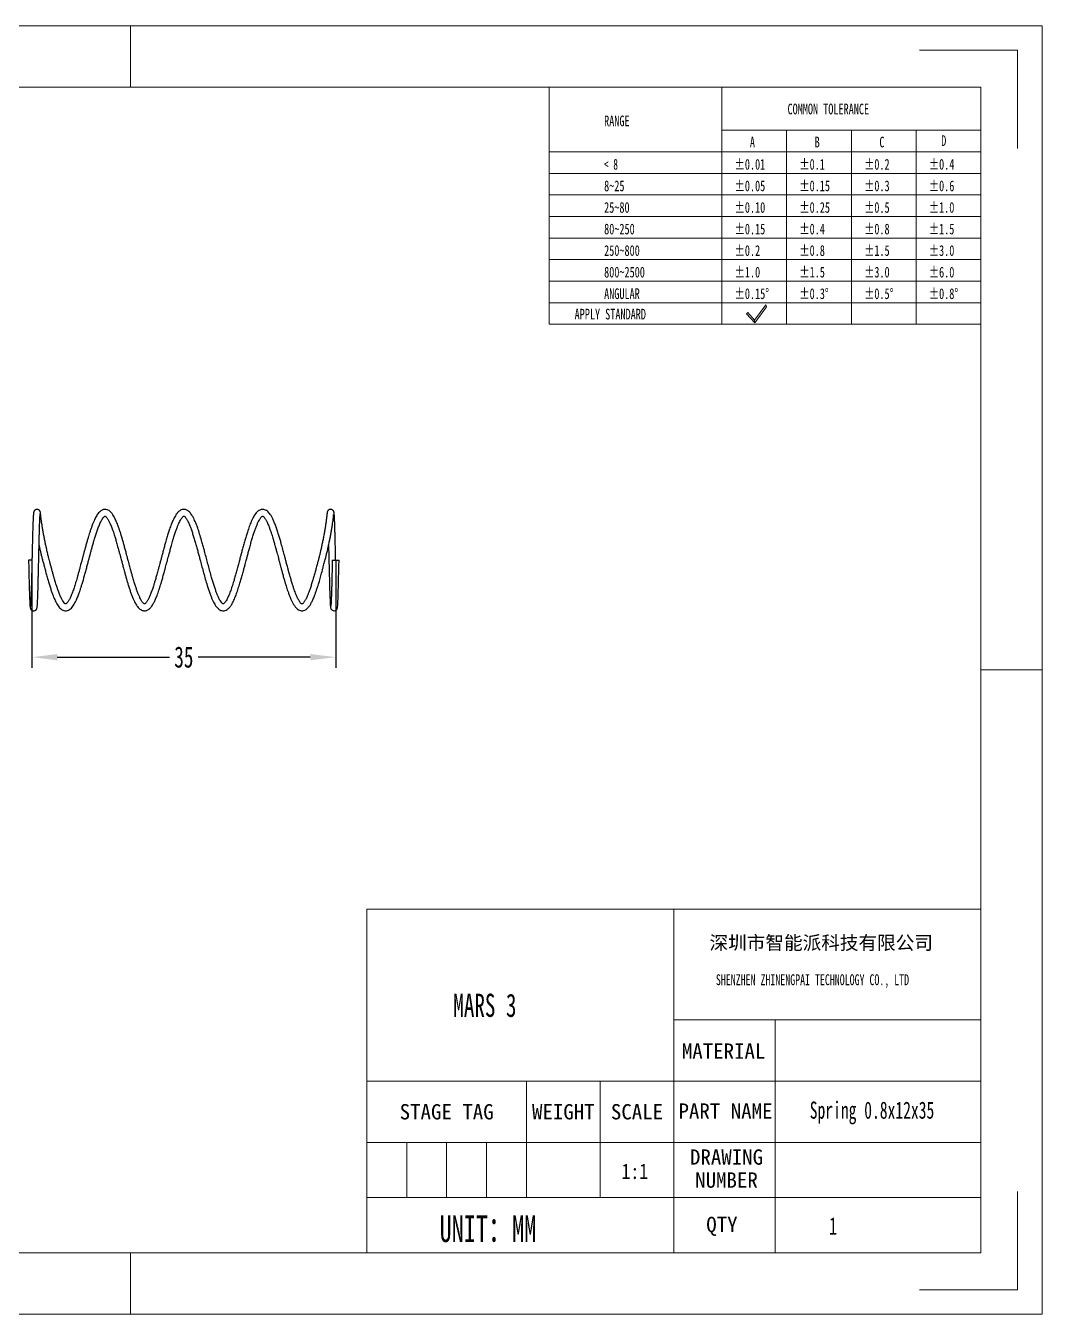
# Model space of a CAD drawing. Header units: millimetres. Extents: x 3731 to 3947, y -242 to -90.
# Drawn here: x 3826.6 to 3946.8, y -242.3 to -89.9 of the extents above; entities that cross this region are included whole.
import ezdxf

# ---------------------------------------------------------------- set-up
doc = ezdxf.new("R2010")
doc.units = ezdxf.units.MM
doc.header["$LTSCALE"] = 16.334999
doc.header["$PDSIZE"] = 0.1
doc.linetypes.add('CENTERX2', pattern=[20.32, 12.7, -2.54, 2.54, -2.54])
doc.linetypes.add('点画线', pattern=[18, 12, -2, 2, -2])
doc.layers.get('0').update_dxf_attribs({"lineweight": 18})
doc.layers.add('中心线层', color=1, linetype='点画线', lineweight=18)
doc.layers.add('尺寸线层', color=3, linetype='Continuous', lineweight=18)
doc.styles.add('SLDTEXTSTYLE4', font='', dxfattribs={"width": 0.7})
doc.styles.add('SLDTEXTSTYLE5', font='', dxfattribs={"width": 0.633333})
doc.styles.get("Standard").update_dxf_attribs({"font": 'simfang.ttf', "width": 0.667})
doc.styles.add('TEXTSTYLE_2', font='')
doc.styles.add('TEXTSTYLE_3', font='')
doc.styles.get('SLDTEXTSTYLE4').set_extended_font_data('宋体')
doc.styles.get('SLDTEXTSTYLE5').set_extended_font_data('宋体')
doc.styles.get('TEXTSTYLE_2').set_extended_font_data('宋体')
doc.styles.get('TEXTSTYLE_3').set_extended_font_data('宋体')
doc.dimstyles.get("Standard").update_dxf_attribs({"dimtxt": 2.5, "dimasz": 3, "dimexe": 1.25, "dimexo": 0.125, "dimtad": 1, "dimdsep": 46, "dimtxsty": 'Standard', "dimblk": '_CAXARROW', "dimcen": 0.09, "dimdle": 6, "dimadec": 0, "dimazin": 0, "dimtfac": 1, "dimtofl": 0, "dimtmove": 0, "dimatfit": 3, "dimfxl": 1, "dimtolj": 1, "dimarcsym": 0})

# ---------------------------------------------------------------- blocks, each defined once
blk = doc.blocks.new('_CAXARROW')
blk.add_hatch(color=0).paths.add_polyline_path([(0, 0), (-1, 0.125), (-1, -0.125)], flags=0)
blk = doc.blocks.new('*D53')
at = {"layer": 'Defpoints', "color": 0, "linetype": 'CENTERX2', "transparency": 16777216}
for p in [(3827.37, -153.11), (3863.28, -153.11), (3863.28, -164.6)]:
    blk.add_point(p, dxfattribs=at)
at = {"layer": '中心线层', "color": 0, "linetype": 'Continuous', "lineweight": -2, "transparency": 16777216}
for p, q in [((3827.37, -153.24), (3827.37, -165.85)), ((3863.28, -153.24), (3863.28, -165.85)), ((3830.37, -164.6), (3843.63, -164.6)), ((3860.28, -164.6), (3847.02, -164.6))]:
    blk.add_line(p, q, dxfattribs=at)
at = {"layer": '中心线层', "color": 0, "linetype": 'CENTERX2', "lineweight": -2, "transparency": 16777216, "xscale": 3, "yscale": 3, "zscale": 3, "rotation": 180}
blk.add_blockref('_CAXARROW', (3827.37, -164.6), dxfattribs=at)
at = {"layer": '中心线层', "color": 0, "linetype": 'CENTERX2', "lineweight": -2, "transparency": 16777216, "xscale": 3, "yscale": 3, "zscale": 3}
blk.add_blockref('_CAXARROW', (3863.28, -164.6), dxfattribs=at)
at = {"layer": '中心线层', "color": 0, "linetype": 'CENTERX2', "transparency": 16777216, "insert": (3845.33, -164.6), "char_height": 2.5, "attachment_point": 5}
blk.add_mtext('\\A1;35', dxfattribs=at)

msp = doc.modelspace()

# ---------------------------------------------------------------- linework, layer by layer
at = {"color": 7, "linetype": 'Continuous'}
for p, q in [((3731.2288, -89.9032), (3946.80764, -89.9032)), ((3839.01822, -97.16175), (3839.01822, -89.9032)), ((3946.80764, -242.33268), (3946.80764, -89.9032)), ((3932.29055, -92.80662), (3943.90422, -92.80662)), ((3943.90422, -104.42029), (3943.90422, -92.80662)), ((3738.48735, -97.16175), (3939.54909, -97.16175)), ((3939.54909, -235.07413), (3939.54909, -97.16175)), ((3939.54909, -166.11794), (3946.80764, -166.11794)), ((3943.90422, -239.42926), (3943.90422, -227.81559)), ((3738.48735, -235.07413), (3939.54909, -235.07413)), ((3839.01822, -242.33268), (3839.01822, -235.07413)), ((3932.29055, -239.42926), (3943.90422, -239.42926)), ((3731.2288, -242.33268), (3946.80764, -242.33268))]:
    msp.add_line(p, q, dxfattribs=at)
for p, q in [((3888.52653, -97.16175), (3888.52653, -125.22416)), ((3908.93555, -97.16175), (3908.93555, -125.22416)), ((3908.93555, -102.264), (3939.54909, -102.264)), ((3916.58894, -102.264), (3916.58894, -125.22416)), ((3924.24232, -102.264), (3924.24232, -125.22416)), ((3931.89571, -102.264), (3931.89571, -125.22416)), ((3888.52653, -104.81513), (3939.54909, -104.81513)), ((3888.52653, -107.36626), (3939.54909, -107.36626)), ((3888.52653, -109.91739), (3939.54909, -109.91739)), ((3888.52653, -112.46852), (3939.54909, -112.46852)), ((3888.52653, -115.01964), (3939.54909, -115.01964)), ((3888.52653, -117.57077), (3939.54909, -117.57077)), ((3888.52653, -120.1219), (3939.54909, -120.1219)), ((3888.52653, -122.67303), (3939.54909, -122.67303)), ((3914.11919, -122.93643), (3912.80595, -124.71748)), ((3912.82173, -125.03997), (3914.22227, -123.14052)), ((3914.22227, -123.14052), (3914.11919, -122.93643)), ((3912.01738, -123.84188), (3911.86573, -123.97846)), ((3911.86573, -123.97846), (3912.82173, -125.03997)), ((3912.80595, -124.71748), (3912.01738, -123.84188)), ((3912.82173, -125.03997), (3912.80595, -124.71748)), ((3912.80595, -124.71748), (3912.82173, -125.03997)), ((3888.52653, -125.22416), (3939.54909, -125.22416))]:
    msp.add_line(p, q)
at = {"color": 7, "linetype": 'Continuous', "lineweight": 25}
for p, q in [((3827.37376, -153.11238), (3826.97133, -153.11238)), ((3862.88139, -153.11238), (3863.68139, -153.11238))]:
    msp.add_line(p, q, dxfattribs=at)
at = {"color": 2, "linetype": 'Continuous'}
for p, q in [((3866.96363, -214.7502), (3866.96363, -194.42627)), ((3866.96363, -214.7502), (3866.96363, -194.42627)), ((3866.96363, -194.42627), (3903.25636, -194.42627)), ((3903.25636, -222.00875), (3903.25636, -194.42627)), ((3903.25636, -207.49166), (3903.25636, -194.42627)), ((3903.25636, -194.42627), (3939.54909, -194.42627)), ((3903.25636, -214.7502), (3903.25636, -194.42627)), ((3939.54909, -207.49166), (3939.54909, -194.42627)), ((3903.25636, -207.49166), (3939.54909, -207.49166)), ((3915.24987, -207.49166), (3915.24987, -235.07413)), ((3939.54909, -222.00875), (3939.54909, -207.49166)), ((3866.96363, -235.07413), (3866.96363, -214.7502)), ((3866.96363, -214.7502), (3903.25636, -214.7502)), ((3866.96363, -222.00875), (3866.96363, -214.7502)), ((3866.96363, -214.7502), (3885.83585, -214.7502)), ((3885.83585, -222.00875), (3885.83585, -214.7502)), ((3885.83585, -222.00875), (3885.83585, -214.7502)), ((3885.83585, -214.7502), (3903.25636, -214.7502)), ((3894.5461, -222.00875), (3894.5461, -214.7502)), ((3903.25636, -214.7502), (3939.54909, -214.7502)), ((3903.25636, -222.00875), (3903.25636, -214.7502)), ((3866.96363, -228.54144), (3866.96363, -222.00875)), ((3866.96363, -222.00875), (3885.83585, -222.00875)), ((3866.96363, -222.00875), (3885.83585, -222.00875)), ((3866.96363, -222.00875), (3885.83585, -222.00875)), ((3866.96363, -222.00875), (3866.96363, -228.54144)), ((3871.68168, -222.00875), (3871.68168, -228.54144)), ((3876.39974, -222.00875), (3876.39974, -228.54144)), ((3881.11779, -222.00875), (3881.11779, -228.54144)), ((3885.83585, -228.54144), (3885.83585, -222.00875)), ((3885.83585, -228.54144), (3885.83585, -222.00875)), ((3885.83585, -222.00875), (3903.25636, -222.00875)), ((3885.83585, -222.00875), (3903.25636, -222.00875)), ((3885.83585, -222.00875), (3885.83585, -228.54144)), ((3894.5461, -228.54144), (3894.5461, -222.00875)), ((3903.25636, -235.07413), (3903.25636, -222.00875)), ((3903.25636, -222.00875), (3939.54909, -222.00875)), ((3903.25636, -222.00875), (3939.54909, -222.00875)), ((3903.25636, -228.54144), (3903.25636, -222.00875)), ((3939.54909, -235.07413), (3939.54909, -222.00875)), ((3866.96363, -235.07413), (3866.96363, -228.54144)), ((3866.96363, -228.54144), (3903.25636, -228.54144)), ((3866.96363, -228.54144), (3885.83585, -228.54144)), ((3866.96363, -228.54144), (3885.83585, -228.54144)), ((3885.83585, -228.54144), (3903.25636, -228.54144)), ((3903.25636, -235.07413), (3903.25636, -228.54144)), ((3903.25636, -228.54144), (3939.54909, -228.54144)), ((3826.31576, -235.07413), (3837.92944, -235.07413)), ((3837.92944, -235.07413), (3855.34995, -235.07413)), ((3855.34995, -235.07413), (3866.96363, -235.07413)), ((3866.96363, -235.07413), (3903.25636, -235.07413)), ((3903.25636, -235.07413), (3939.54909, -235.07413))]:
    msp.add_line(p, q, dxfattribs=at)
at = {"color": 7, "linetype": 'Continuous', "lineweight": 25, "flags": 128}
msp.add_lwpolyline([(3862.43914, -151.38104), (3862.43953, -151.39714), (3862.45028, -151.84988), (3862.45963, -152.25151), (3862.4676, -152.59721), (3862.47417, -152.88401), (3862.47934, -153.11045), (3862.48327, -153.2824), (3862.48796, -153.4873), (3862.49404, -153.75225), (3862.50151, -154.07587), (3862.51038, -154.45554), (3862.52062, -154.88641), (3862.53151, -155.33181), (3862.54631, -155.91047), (3862.56144, -156.46343), (3862.57692, -156.98116), (3862.59277, -157.45315), (3862.609, -157.86787), (3862.62555, -158.21233), (3862.64144, -158.46372), (3862.6575, -158.63842), (3862.6761, -158.76019), (3862.69413, -158.82966), (3862.70813, -158.86633), (3862.74273, -158.92986), (3862.82173, -159.01824), (3862.96454, -159.09511), (3863.0483, -159.11081), (3863.13325, -159.10857), (3863.27163, -159.06369), (3863.35569, -159.00329), (3863.40029, -158.95429), (3863.44601, -158.87986), (3863.47099, -158.81507), (3863.48588, -158.75369), (3863.50119, -158.65204), (3863.51571, -158.50486), (3863.53028, -158.29592), (3863.54548, -158.00741), (3863.5617, -157.62225), (3863.57908, -157.12935), (3863.59222, -156.70774), (3863.60525, -156.25251), (3863.61818, -155.76838), (3863.63101, -155.26104), (3863.64796, -154.55849), (3863.66475, -153.83813), (3863.68139, -153.11238), (3863.68139, -153.11238)], dxfattribs=at)
at = {"color": 7, "linetype": 'Continuous', "lineweight": 25}
for points, knots in [([(3826.97133, -153.11238), (3826.97558, -153.2982), (3826.98431, -153.68021), (3826.99776, -154.26283), (3827.01192, -154.8629), (3827.02672, -155.46753), (3827.04189, -156.05475), (3827.05717, -156.60362), (3827.07239, -157.10081), (3827.08759, -157.54131), (3827.10279, -157.92072), (3827.11787, -158.22986), (3827.13213, -158.45724), (3827.14518, -158.60847), (3827.15733, -158.70564), (3827.16844, -158.76775), (3827.18068, -158.81394), (3827.19602, -158.86127), (3827.24036, -158.94654), (3827.31909, -159.02773), (3827.40172, -159.07877), (3827.49826, -159.10859), (3827.5968, -159.11623), (3827.70496, -159.09507), (3827.79608, -159.04848), (3827.86691, -158.98816), (3827.90296, -158.94095), (3827.95715, -158.8476), (3827.98755, -158.7196), (3828.00176, -158.58741), (3828.01243, -158.45646), (3828.02453, -158.26797), (3828.03753, -158.01537), (3828.05045, -157.71302), (3828.06306, -157.37189), (3828.07523, -157.00538), (3828.08791, -156.58609), (3828.10175, -156.09116), (3828.11585, -155.5502), (3828.12947, -154.99789), (3828.14108, -154.5109), (3828.15066, -154.09998), (3828.15891, -153.74231), (3828.16693, -153.39259), (3828.17579, -153.00426), (3828.18595, -152.56054), (3828.19734, -152.0664), (3828.20994, -151.5298), (3828.2237, -150.96096), (3828.23723, -150.42636), (3828.25033, -149.93689), (3828.26286, -149.4987), (3828.27595, -149.07779), (3828.28922, -148.69561), (3828.30192, -148.37488), (3828.31334, -148.12661), (3828.32314, -147.94528), (3828.33201, -147.80838), (3828.33905, -147.71877), (3828.34437, -147.66829), (3828.34429, -147.66153), (3828.34425, -147.65878)], [0, 0, 0, 0, 0.0211804145, 0.043542541, 0.0670891931, 0.0918174155, 0.117338654, 0.1427106935, 0.1678981669, 0.1929062489, 0.217735866, 0.2423953157, 0.2658639278, 0.285643078, 0.2993243143, 0.3103312232, 0.3171110218, 0.3226445024, 0.329626559, 0.3339040013, 0.3390546753, 0.3424380039, 0.3464964455, 0.3511129265, 0.3554518593, 0.3594477707, 0.3655273548, 0.3715051747, 0.3907463167, 0.407682456, 0.4245800551, 0.443624488, 0.4648163082, 0.4881550766, 0.5070730981, 0.527199236, 0.5485361553, 0.5701536212, 0.5961336568, 0.6187622679, 0.6380392301, 0.6539690331, 0.6665897626, 0.6792093673, 0.6939614008, 0.7108446004, 0.7298344387, 0.7507968969, 0.7737129093, 0.7985751224, 0.8184973511, 0.8395069783, 0.8615995777, 0.8847427146, 0.9069091605, 0.9268603883, 0.944598072, 0.9601284964, 0.9774032398, 0.9907766261, 1, 1, 1, 1]), ([(3863.27939, -153.11238), (3863.27821, -153.06086), (3863.2736, -152.85928), (3863.26515, -152.48999), (3863.25366, -151.99223), (3863.24098, -151.45378), (3863.22714, -150.88448), (3863.21351, -150.34999), (3863.20023, -149.8606), (3863.18748, -149.42219), (3863.17403, -149.00046), (3863.16035, -148.61816), (3863.14701, -148.29498), (3863.13455, -148.03992), (3863.12311, -147.84646), (3863.1117, -147.69157), (3863.10042, -147.57609), (3863.08913, -147.49481), (3863.07924, -147.44558), (3863.07039, -147.41226), (3863.05926, -147.37948), (3863.04682, -147.34969), (3863.02164, -147.30129), (3862.98856, -147.26246), (3862.96003, -147.24285), (3862.94206, -147.22956), (3862.92909, -147.21993), (3862.91721, -147.21126), (3862.90804, -147.20468), (3862.89813, -147.19775), (3862.88334, -147.18772), (3862.86248, -147.17447), (3862.82352, -147.15251), (3862.77841, -147.13275), (3862.70158, -147.11397), (3862.62503, -147.11438), (3862.55498, -147.13209), (3862.5148, -147.14759), (3862.48432, -147.16317), (3862.46276, -147.17613), (3862.43954, -147.19154), (3862.40181, -147.22132), (3862.35785, -147.26792), (3862.31737, -147.33225), (3862.29473, -147.38742), (3862.27902, -147.44173), (3862.26558, -147.51219), (3862.25063, -147.6297), (3862.23805, -147.79846), (3862.21509, -148.02004), (3862.18945, -148.23385), (3862.16029, -148.45512), (3862.12002, -148.73898), (3862.06468, -149.10178), (3861.98953, -149.55833), (3861.90414, -150.04389), (3861.80964, -150.54473), (3861.71304, -151.02821), (3861.61835, -151.47667), (3861.52616, -151.89101), (3861.43463, -152.28309), (3861.33871, -152.67595), (3861.2325, -153.09136), (3861.11254, -153.54158), (3860.98387, -154.02441), (3860.84566, -154.53345), (3860.69973, -155.05687), (3860.54991, -155.57295), (3860.40038, -156.05982), (3860.25452, -156.50418), (3860.11465, -156.89788), (3859.9855, -157.22948), (3859.8719, -157.49332), (3859.78374, -157.67792), (3859.71086, -157.81759), (3859.64363, -157.93608), (3859.56617, -158.05756), (3859.48754, -158.16132), (3859.41493, -158.23814), (3859.35848, -158.28305), (3859.32081, -158.30317), (3859.30351, -158.30807), (3859.29175, -158.30906), (3859.2576, -158.29839), (3859.18699, -158.24723), (3859.10632, -158.15959), (3859.03951, -158.06978), (3858.98018, -157.98044), (3858.90797, -157.8598), (3858.81408, -157.68351), (3858.70369, -157.44878), (3858.58901, -157.17624), (3858.48063, -156.89489), (3858.36725, -156.57928), (3858.244, -156.21228), (3858.10615, -155.77362), (3857.96431, -155.29526), (3857.82108, -154.79053), (3857.67947, -154.27498), (3857.5436, -153.76942), (3857.41792, -153.29621), (3857.30445, -152.86733), (3857.17748, -152.38837), (3857.02579, -151.82106), (3856.86333, -151.22843), (3856.70787, -150.68319), (3856.56165, -150.19162), (3856.40448, -149.69264), (3856.23837, -149.2039), (3856.06534, -148.74315), (3855.89179, -148.33681), (3855.72147, -147.99773), (3855.55633, -147.72726), (3855.3887, -147.50758), (3855.20345, -147.32452), (3854.9956, -147.19016), (3854.78501, -147.12062), (3854.57482, -147.11012), (3854.38452, -147.14953), (3854.19911, -147.23629), (3854.02585, -147.36737), (3853.86693, -147.53625), (3853.72012, -147.73701), (3853.5823, -147.96402), (3853.44255, -148.23179), (3853.26957, -148.61225), (3853.06705, -149.12967), (3852.86504, -149.72336), (3852.68837, -150.29239), (3852.53541, -150.81361), (3852.38366, -151.35356), (3852.24043, -151.87895), (3852.11323, -152.35405), (3852.01353, -152.72966), (3851.93285, -153.03433), (3851.85851, -153.31501), (3851.77149, -153.64266), (3851.65636, -154.07333), (3851.52008, -154.57472), (3851.37022, -155.10888), (3851.20311, -155.68081), (3851.02013, -156.26923), (3850.82272, -156.84446), (3850.63525, -157.3259), (3850.47175, -157.68127), (3850.32933, -157.93864), (3850.20893, -158.11662), (3850.10351, -158.23528), (3850.02647, -158.29475), (3849.99165, -158.31005), (3849.97922, -158.3126), (3849.9577, -158.3072), (3849.89758, -158.26826), (3849.79237, -158.16174), (3849.65125, -157.96449), (3849.49114, -157.67013), (3849.33991, -157.33757), (3849.20077, -156.99246), (3849.05536, -156.59097), (3848.9076, -156.14478), (3848.76149, -155.6721), (3848.59745, -155.11256), (3848.41962, -154.47579), (3848.22847, -153.76704), (3848.04178, -153.06292), (3847.87276, -152.42387), (3847.71724, -151.84423), (3847.57524, -151.32514), (3847.40134, -150.70818), (3847.19771, -150.02304), (3846.99181, -149.39259), (3846.81538, -148.90827), (3846.67643, -148.56549), (3846.56388, -148.31645), (3846.47039, -148.12752), (3846.37874, -147.957), (3846.2657, -147.76939), (3846.13499, -147.58494), (3845.99441, -147.42463), (3845.85263, -147.29946), (3845.70083, -147.20163), (3845.52622, -147.13061), (3845.32562, -147.10294), (3845.11947, -147.13182), (3844.93247, -147.21005), (3844.77385, -147.32015), (3844.64842, -147.43697), (3844.5413, -147.55835), (3844.43325, -147.70188), (3844.3175, -147.88093), (3844.19147, -148.10633), (3844.03404, -148.42891), (3843.8476, -148.87461), (3843.65812, -149.40251), (3843.48545, -149.93215), (3843.32695, -150.45141), (3843.1736, -150.98194), (3843.02697, -151.50851), (3842.89467, -151.99559), (3842.77244, -152.45293), (3842.67441, -152.82286), (3842.60093, -153.10048), (3842.54299, -153.31909), (3842.47942, -153.55845), (3842.39649, -153.86931), (3842.28004, -154.30156), (3842.14446, -154.79476), (3842.00474, -155.28623), (3841.88239, -155.69987), (3841.77785, -156.03853), (3841.68768, -156.31837), (3841.60511, -156.56396), (3841.52331, -156.79594), (3841.40923, -157.1017), (3841.26417, -157.45344), (3841.12696, -157.73473), (3841.02293, -157.91896), (3840.94647, -158.04049), (3840.86538, -158.15136), (3840.79105, -158.23386), (3840.73074, -158.28482), (3840.69596, -158.30528), (3840.67787, -158.31141), (3840.67199, -158.31137), (3840.66941, -158.31113), (3840.64709, -158.30509), (3840.59108, -158.27145), (3840.50077, -158.18468), (3840.40791, -158.06429), (3840.32325, -157.9346), (3840.23558, -157.78108), (3840.12809, -157.56874), (3840.00054, -157.28056), (3839.85837, -156.91661), (3839.71614, -156.51533), (3839.57158, -156.0743), (3839.42142, -155.58547), (3839.278, -155.09275), (3839.14793, -154.62883), (3839.04028, -154.23539), (3838.95003, -153.90008), (3838.88246, -153.64706), (3838.83003, -153.44991), (3838.78095, -153.26493), (3838.7206, -153.03712), (3838.64485, -152.75105), (3838.54519, -152.37556), (3838.42793, -151.9371), (3838.30087, -151.46985), (3838.18027, -151.03663), (3838.05658, -150.60503), (3837.93, -150.18021), (3837.79783, -149.75937), (3837.64653, -149.30732), (3837.47574, -148.84174), (3837.30684, -148.43906), (3837.15727, -148.12678), (3837.01297, -147.86268), (3836.85083, -147.61722), (3836.67783, -147.41468), (3836.48307, -147.25216), (3836.27098, -147.14625), (3836.04365, -147.10658), (3835.84383, -147.12756), (3835.67004, -147.1893), (3835.50287, -147.28725), (3835.33904, -147.42731), (3835.17787, -147.61471), (3835.03023, -147.83143), (3834.89716, -148.06506), (3834.7702, -148.32163), (3834.63916, -148.61968), (3834.50361, -148.96286), (3834.36997, -149.33332), (3834.25401, -149.67863), (3834.15086, -150.00139), (3834.05261, -150.32078), (3833.94304, -150.69047), (3833.82122, -151.11618), (3833.68975, -151.59081), (3833.56013, -152.07046), (3833.44485, -152.50294), (3833.35763, -152.83204), (3833.29554, -153.06663), (3833.24664, -153.25125), (3833.19308, -153.45324), (3833.12446, -153.71129), (3833.03851, -154.03239), (3832.93711, -154.40694), (3832.82857, -154.8004), (3832.72185, -155.17749), (3832.62406, -155.51293), (3832.52975, -155.82608), (3832.44019, -156.11198), (3832.35128, -156.384), (3832.26274, -156.64298), (3832.16698, -156.90839), (3832.06519, -157.17199), (3831.96509, -157.41075), (3831.8745, -157.60826), (3831.78978, -157.77692), (3831.70287, -157.93287), (3831.60696, -158.08229), (3831.50979, -158.20395), (3831.42648, -158.27853), (3831.3786, -158.30449), (3831.35784, -158.30844), (3831.35341, -158.30834), (3831.33381, -158.30404), (3831.29724, -158.28512), (3831.23838, -158.23897), (3831.14601, -158.14082), (3831.01911, -157.96157), (3830.852, -157.65273), (3830.67632, -157.25722), (3830.51768, -156.84352), (3830.37339, -156.42969), (3830.23783, -156.01362), (3830.10878, -155.59151), (3829.98911, -155.18151), (3829.88252, -154.80504), (3829.77026, -154.39834), (3829.65913, -153.98772), (3829.5512, -153.58316), (3829.45597, -153.22549), (3829.37895, -152.93037), (3829.31965, -152.69621), (3829.26471, -152.47438), (3829.20254, -152.21644), (3829.13042, -151.90702), (3829.05166, -151.55518), (3828.96228, -151.13738), (3828.86912, -150.67766), (3828.77482, -150.18589), (3828.68981, -149.71308), (3828.61345, -149.25947), (3828.5456, -148.82839), (3828.49748, -148.49326), (3828.4641, -148.24068), (3828.44016, -148.04879), (3828.42135, -147.88589), (3828.40657, -147.74402), (3828.39628, -147.63114), (3828.38541, -147.53272), (3828.37395, -147.46105), (3828.36252, -147.4081), (3828.34918, -147.36727), (3828.3373, -147.33933), (3828.32467, -147.31674), (3828.32037, -147.30954), (3828.31668, -147.30364), (3828.314, -147.29953), (3828.31121, -147.29536), (3828.30832, -147.29118), (3828.30539, -147.28711), (3828.29964, -147.27937), (3828.29241, -147.27055), (3828.2836, -147.26077), (3828.27003, -147.24679), (3828.25234, -147.23044), (3828.23127, -147.21293), (3828.20767, -147.19545), (3828.18238, -147.17887), (3828.14206, -147.15586), (3828.07453, -147.12649), (3827.9844, -147.10936), (3827.88531, -147.12061), (3827.81457, -147.1447), (3827.74278, -147.18367), (3827.69451, -147.22421), (3827.66134, -147.26191), (3827.6432, -147.28616), (3827.62704, -147.31063), (3827.61107, -147.34028), (3827.59337, -147.38344), (3827.57677, -147.44413), (3827.56047, -147.53728), (3827.54512, -147.67244), (3827.53002, -147.86056), (3827.51497, -148.11157), (3827.49966, -148.43646), (3827.48379, -148.84775), (3827.46897, -149.2965), (3827.45509, -149.76553), (3827.44216, -150.23736), (3827.42926, -150.73774), (3827.41696, -151.23714), (3827.40586, -151.70255), (3827.39614, -152.11858), (3827.3878, -152.48001), (3827.38084, -152.78357), (3827.37527, -153.02754), (3827.37059, -153.23204), (3827.36591, -153.43714), (3827.36028, -153.68275), (3827.35326, -153.9872), (3827.34487, -154.34832), (3827.33522, -154.75684), (3827.32349, -155.2417), (3827.31003, -155.7757), (3827.29508, -156.3323), (3827.27986, -156.85461), (3827.26437, -157.33232), (3827.24868, -157.75304), (3827.23432, -158.07045), (3827.22216, -158.28958), (3827.21286, -158.4269), (3827.20649, -158.51051), (3827.20259, -158.55233), (3827.20475, -158.55328), (3827.20553, -158.55362)], [0, 0, 0, 0, 0.000895814, 0.003505047, 0.006427092, 0.009639376, 0.013141785, 0.016934931, 0.019971623, 0.023173067, 0.0265395, 0.030055912, 0.033386095, 0.036394773, 0.039081711, 0.04144688, 0.044098019, 0.046174384, 0.047674331, 0.048420646, 0.048972788, 0.049660838, 0.050503763, 0.052666652, 0.053267143, 0.053495417, 0.053674742, 0.053750863, 0.053821707, 0.053891172, 0.053963409, 0.05412974, 0.054342087, 0.054925443, 0.055511163, 0.056438478, 0.056783477, 0.057055832, 0.057270122, 0.057373284, 0.057495739, 0.057818313, 0.058526492, 0.059516937, 0.060487773, 0.061845248, 0.063596942, 0.065757162, 0.069668575, 0.072613099, 0.075141012, 0.077498908, 0.0797502, 0.083386318, 0.086951891, 0.090471253, 0.09390473, 0.097013112, 0.099795081, 0.10230988, 0.104608175, 0.106883591, 0.109361742, 0.11205714, 0.114984911, 0.118113592, 0.121441322, 0.124903622, 0.128303894, 0.131629129, 0.13487863, 0.137921152, 0.140566099, 0.142814685, 0.144137236, 0.14583017, 0.147899184, 0.150267805, 0.152423788, 0.154691254, 0.156998011, 0.159599123, 0.162312033, 0.165787628, 0.16886801, 0.171454591, 0.173109042, 0.174524778, 0.17621123, 0.178492291, 0.181291732, 0.184007203, 0.186512931, 0.188806236, 0.191813139, 0.194949247, 0.198208719, 0.201466922, 0.2046774, 0.207823639, 0.210691401, 0.213211789, 0.215529248, 0.219314069, 0.223505457, 0.226557382, 0.229855858, 0.233404458, 0.237174126, 0.241040254, 0.24495093, 0.248625102, 0.252011217, 0.255168833, 0.258405523, 0.261763741, 0.264758157, 0.267237786, 0.269714313, 0.272280588, 0.275031204, 0.278022595, 0.280912189, 0.283601763, 0.286581947, 0.289910828, 0.294999503, 0.300074106, 0.303492787, 0.306944694, 0.310432284, 0.313787979, 0.316670156, 0.319070764, 0.32055841, 0.322148839, 0.324117654, 0.326464218, 0.329966173, 0.333367857, 0.336641081, 0.341333986, 0.345842096, 0.3501674, 0.354317774, 0.357309906, 0.360661659, 0.363826621, 0.366735891, 0.36986662, 0.373092187, 0.376331468, 0.379422472, 0.3822882, 0.38644907, 0.390788543, 0.393850726, 0.397072494, 0.400454953, 0.403866761, 0.407187958, 0.410417455, 0.415028596, 0.419261405, 0.423391886, 0.427693901, 0.43073587, 0.433947158, 0.437329699, 0.442534562, 0.44773129, 0.451195276, 0.454355274, 0.456978633, 0.458610473, 0.460466289, 0.462784404, 0.465538152, 0.468206162, 0.470621618, 0.472823404, 0.475211001, 0.477861091, 0.480415593, 0.483196419, 0.485636864, 0.487732912, 0.489666133, 0.491678621, 0.494042553, 0.496712529, 0.49969473, 0.504327873, 0.509057256, 0.512396167, 0.515970978, 0.519780571, 0.522791335, 0.525922631, 0.52875978, 0.531086745, 0.532581388, 0.533750469, 0.535020067, 0.536897091, 0.539380758, 0.542927421, 0.546103787, 0.548877647, 0.551250871, 0.553225633, 0.555037088, 0.556914196, 0.558855009, 0.562920459, 0.566979329, 0.56860318, 0.570572668, 0.572941647, 0.575344801, 0.577418683, 0.579578684, 0.581495192, 0.583244666, 0.584951125, 0.587515985, 0.590444391, 0.593746352, 0.596180848, 0.598287929, 0.600372731, 0.602672291, 0.606006432, 0.609308815, 0.612528536, 0.615782653, 0.619194923, 0.622764226, 0.62553399, 0.628028198, 0.630073126, 0.63166569, 0.632614848, 0.633632304, 0.634997633, 0.636711699, 0.638775624, 0.64176592, 0.64467562, 0.647404138, 0.649950851, 0.653063008, 0.655973356, 0.65888458, 0.663248361, 0.667413853, 0.670073465, 0.673065563, 0.676530484, 0.679854277, 0.682806181, 0.68612479, 0.688924065, 0.691577929, 0.693928851, 0.696115903, 0.699130154, 0.702244871, 0.705201683, 0.70793965, 0.710565874, 0.713433113, 0.716560729, 0.719597366, 0.72238928, 0.724367153, 0.726563174, 0.729038172, 0.731791202, 0.734822451, 0.737963324, 0.740590848, 0.742648613, 0.743885738, 0.744808461, 0.745969443, 0.747523645, 0.74946987, 0.751806425, 0.754410122, 0.756839347, 0.759055154, 0.761058523, 0.763263048, 0.765159853, 0.767139223, 0.769339138, 0.771757428, 0.774184039, 0.776306757, 0.778140333, 0.780218319, 0.782790065, 0.785737948, 0.788536884, 0.791460499, 0.794005236, 0.796264851, 0.798590572, 0.801007076, 0.803364414, 0.805633945, 0.809560816, 0.813607237, 0.817740088, 0.821846832, 0.824593102, 0.8276507, 0.831108649, 0.833378123, 0.835793518, 0.838354897, 0.841006227, 0.843339799, 0.845693962, 0.847448444, 0.848640338, 0.849894142, 0.851429326, 0.853280021, 0.855492616, 0.857867356, 0.861063691, 0.864289771, 0.867609959, 0.871060291, 0.874667127, 0.878449013, 0.880455646, 0.882585194, 0.884977829, 0.886700394, 0.888810185, 0.890878743, 0.892653333, 0.894127271, 0.895482511, 0.89630002, 0.896423419, 0.896517173, 0.896554399, 0.896586571, 0.896615466, 0.896643552, 0.896673496, 0.896707511, 0.896846443, 0.897026448, 0.897232882, 0.897405652, 0.897561007, 0.897720909, 0.897906023, 0.898130355, 0.898724261, 0.899968092, 0.900867054, 0.901420903, 0.901764253, 0.902415709, 0.902732142, 0.902895297, 0.903120759, 0.903825277, 0.904885345, 0.906632193, 0.908896809, 0.911640377, 0.91459399, 0.917704644, 0.921346304, 0.925184214, 0.92921932, 0.932377442, 0.935648226, 0.939021757, 0.942186299, 0.945000312, 0.947464151, 0.949578233, 0.951342216, 0.952756387, 0.953820934, 0.95489757, 0.956325101, 0.958103401, 0.960232225, 0.962711236, 0.965441629, 0.969158189, 0.972953008, 0.976825857, 0.980775382, 0.984801256, 0.988899225, 0.991814048, 0.994442363, 0.996783165, 0.998837043, 1, 1, 1, 1]), ([(3828.21358, -151.38268), (3828.2194, -151.41022), (3828.25345, -151.57116), (3828.31951, -151.86342), (3828.41038, -152.25306), (3828.50569, -152.64297), (3828.61045, -153.05395), (3828.72912, -153.50028), (3828.85648, -153.98057), (3828.99325, -154.48927), (3829.13806, -155.01659), (3829.28751, -155.54281), (3829.43796, -156.0474), (3829.58611, -156.51616), (3829.73108, -156.94414), (3829.87011, -157.32265), (3830.00028, -157.64611), (3830.12111, -157.91802), (3830.24443, -158.16744), (3830.38812, -158.42078), (3830.55183, -158.65439), (3830.71505, -158.83059), (3830.87629, -158.95857), (3831.04273, -159.05087), (3831.24154, -159.10879), (3831.47618, -159.11104), (3831.71515, -159.03651), (3831.94003, -158.88562), (3832.12691, -158.69368), (3832.2975, -158.45833), (3832.45195, -158.19318), (3832.61245, -157.87009), (3832.77964, -157.48002), (3832.93863, -157.0572), (3833.07278, -156.66889), (3833.19051, -156.30792), (3833.31745, -155.89738), (3833.4541, -155.43226), (3833.59589, -154.9295), (3833.73783, -154.41057), (3833.87531, -153.89771), (3834.00398, -153.41258), (3834.12034, -152.97276), (3834.22889, -152.56385), (3834.33702, -152.15987), (3834.45119, -151.73935), (3834.57289, -151.30064), (3834.70445, -150.8418), (3834.84775, -150.36359), (3835.00393, -149.87276), (3835.17176, -149.38682), (3835.32346, -148.99407), (3835.45158, -148.69987), (3835.54712, -148.50291), (3835.62524, -148.3589), (3835.68515, -148.25935), (3835.74534, -148.16771), (3835.81637, -148.07208), (3835.90402, -147.9783), (3835.97551, -147.92626), (3836.01476, -147.91403), (3836.02097, -147.91477), (3836.05166, -147.92533), (3836.09992, -147.95977), (3836.15781, -148.01395), (3836.2323, -148.10238), (3836.31337, -148.21913), (3836.39478, -148.35429), (3836.4726, -148.49875), (3836.55226, -148.66123), (3836.63309, -148.83992), (3836.75241, -149.12469), (3836.90889, -149.54076), (3837.08088, -150.05604), (3837.23866, -150.56723), (3837.38683, -151.07297), (3837.5255, -151.56757), (3837.65006, -152.02372), (3837.75102, -152.3991), (3837.8425, -152.74254), (3837.91895, -153.03082), (3837.97983, -153.26074), (3838.0292, -153.44712), (3838.07659, -153.62582), (3838.13158, -153.83271), (3838.19963, -154.08777), (3838.28929, -154.42099), (3838.39753, -154.8172), (3838.51832, -155.24858), (3838.63721, -155.66017), (3838.76304, -156.08005), (3838.89591, -156.50225), (3839.03922, -156.92843), (3839.18495, -157.32807), (3839.33224, -157.69267), (3839.4748, -158.00331), (3839.60129, -158.2433), (3839.72248, -158.44434), (3839.84905, -158.62493), (3839.98844, -158.78645), (3840.14368, -158.92574), (3840.3145, -159.03305), (3840.49559, -159.09729), (3840.66061, -159.11615), (3840.80806, -159.10305), (3840.93954, -159.06825), (3841.07958, -159.00411), (3841.21402, -158.91239), (3841.34743, -158.79099), (3841.47844, -158.63997), (3841.60188, -158.46562), (3841.70697, -158.29255), (3841.83034, -158.06671), (3841.98042, -157.75233), (3842.14177, -157.35783), (3842.27901, -156.98519), (3842.38941, -156.6638), (3842.49191, -156.34814), (3842.59465, -156.0176), (3842.70541, -155.64709), (3842.83435, -155.199), (3842.96216, -154.73931), (3843.07903, -154.30935), (3843.17265, -153.96035), (3843.24999, -153.66988), (3843.30907, -153.44721), (3843.35741, -153.26477), (3843.41504, -153.04711), (3843.49515, -152.74475), (3843.60385, -152.33673), (3843.72919, -151.87256), (3843.87588, -151.34136), (3844.03331, -150.7914), (3844.19631, -150.25208), (3844.34929, -149.77872), (3844.49205, -149.37097), (3844.62427, -149.02699), (3844.74606, -148.74276), (3844.86203, -148.5024), (3844.97388, -148.30028), (3845.08329, -148.13375), (3845.18339, -148.01232), (3845.26388, -147.94031), (3845.31221, -147.91466), (3845.32458, -147.91222), (3845.32859, -147.91203), (3845.34863, -147.91857), (3845.39212, -147.94422), (3845.46847, -148.01057), (3845.57283, -148.13796), (3845.67016, -148.28781), (3845.75128, -148.43093), (3845.82328, -148.56969), (3845.90433, -148.7398), (3846.01269, -148.98859), (3846.1447, -149.32638), (3846.2957, -149.75539), (3846.44858, -150.22733), (3846.60144, -150.73126), (3846.75141, -151.25137), (3846.89565, -151.77039), (3847.03248, -152.27538), (3847.16289, -152.76453), (3847.3083, -153.31393), (3847.47434, -153.94036), (3847.66733, -154.65703), (3847.87186, -155.39124), (3848.06308, -156.03921), (3848.23662, -156.58614), (3848.38848, -157.02964), (3848.54114, -157.43471), (3848.69222, -157.79359), (3848.83563, -158.09301), (3848.96704, -158.33129), (3849.09286, -158.52847), (3849.22663, -158.70528), (3849.38385, -158.87043), (3849.58321, -159.0177), (3849.82482, -159.11001), (3850.08109, -159.11892), (3850.32924, -159.04199), (3850.5332, -158.90877), (3850.73104, -158.71986), (3850.93348, -158.45108), (3851.1488, -158.07073), (3851.35567, -157.61574), (3851.55851, -157.08879), (3851.76011, -156.49701), (3851.94263, -155.90845), (3852.10815, -155.34169), (3852.25641, -154.81372), (3852.39474, -154.30588), (3852.51569, -153.8535), (3852.61208, -153.49037), (3852.69257, -153.18636), (3852.77336, -152.88141), (3852.86685, -152.5295), (3852.98477, -152.08943), (3853.12091, -151.58995), (3853.26854, -151.06388), (3853.42066, -150.54459), (3853.57248, -150.05482), (3853.72352, -149.60267), (3853.8732, -149.19381), (3854.01988, -148.83446), (3854.15897, -148.5359), (3854.28352, -148.30712), (3854.38655, -148.14812), (3854.47245, -148.0383), (3854.54449, -147.96553), (3854.59627, -147.92863), (3854.62412, -147.91666), (3854.63661, -147.91519), (3854.64132, -147.91526), (3854.67029, -147.92393), (3854.72715, -147.96077), (3854.81222, -148.04236), (3854.91058, -148.16926), (3855.0049, -148.31846), (3855.09082, -148.47479), (3855.17593, -148.64684), (3855.26888, -148.85321), (3855.38159, -149.12743), (3855.50452, -149.45579), (3855.63147, -149.82364), (3855.74661, -150.17892), (3855.85867, -150.54177), (3855.97373, -150.92983), (3856.10133, -151.37683), (3856.22536, -151.82641), (3856.33632, -152.23679), (3856.42468, -152.5673), (3856.49685, -152.83891), (3856.55327, -153.05183), (3856.60236, -153.23727), (3856.65541, -153.43764), (3856.72325, -153.69352), (3856.80875, -154.01472), (3856.91061, -154.39408), (3857.02892, -154.82797), (3857.15222, -155.26911), (3857.27024, -155.67745), (3857.3714, -156.01463), (3857.46712, -156.32202), (3857.56904, -156.63618), (3857.68925, -156.98675), (3857.82724, -157.3602), (3857.97803, -157.72954), (3858.13828, -158.07448), (3858.30539, -158.37942), (3858.47921, -158.63598), (3858.66675, -158.84462), (3858.87447, -159.00059), (3859.0882, -159.08955), (3859.30085, -159.11589), (3859.53347, -159.08439), (3859.78708, -158.96457), (3860.03135, -158.7437), (3860.2471, -158.45392), (3860.44462, -158.10409), (3860.63168, -157.70111), (3860.79726, -157.28573), (3860.93976, -156.89083), (3861.06557, -156.5181), (3861.20221, -156.08795), (3861.35601, -155.57512), (3861.52793, -154.97035), (3861.68126, -154.40885), (3861.80582, -153.944), (3861.89151, -153.62168), (3861.97015, -153.32477), (3862.03924, -153.06375), (3862.09631, -152.84186), (3862.14337, -152.65543), (3862.18964, -152.46865), (3862.24252, -152.2504), (3862.30272, -151.99516), (3862.38327, -151.64254), (3862.47784, -151.20823), (3862.57917, -150.71414), (3862.67355, -150.22857), (3862.75877, -149.7613), (3862.83539, -149.31295), (3862.89781, -148.92137), (3862.94656, -148.5928), (3862.97635, -148.37215), (3862.99649, -148.20725), (3863.00959, -148.08581), (3863.02086, -147.96108), (3863.02775, -147.84492), (3863.03223, -147.75607), (3863.03585, -147.70879), (3863.03328, -147.70448), (3863.03234, -147.70291)], [0, 0, 0, 0, 0.000651141, 0.003804804, 0.006685827, 0.009500169, 0.012560336, 0.015886942, 0.019503278, 0.023362473, 0.027466175, 0.031763472, 0.036005503, 0.04016356, 0.044239251, 0.048173704, 0.051780581, 0.055044354, 0.058108812, 0.061806757, 0.066197694, 0.070242802, 0.072982568, 0.076012398, 0.079400265, 0.082924113, 0.087320401, 0.091531232, 0.095872714, 0.100106121, 0.104069819, 0.107781318, 0.112969869, 0.117876816, 0.121000152, 0.124209119, 0.12777612, 0.131702194, 0.135760565, 0.139765017, 0.143716284, 0.147403272, 0.150662422, 0.153569426, 0.156592631, 0.159813613, 0.16323229, 0.166903454, 0.170958325, 0.175398219, 0.180207297, 0.185309088, 0.188500372, 0.191422599, 0.193779783, 0.195574891, 0.197002287, 0.199744176, 0.20300523, 0.206874691, 0.211222719, 0.215735675, 0.219799797, 0.22197789, 0.224435732, 0.227285028, 0.230157005, 0.232620879, 0.235109921, 0.237284428, 0.239646929, 0.242201853, 0.247652006, 0.253100354, 0.256878634, 0.261063762, 0.265662648, 0.268622237, 0.271615154, 0.274211324, 0.276369182, 0.278087644, 0.279365906, 0.280549382, 0.282100194, 0.284021826, 0.286314587, 0.289692767, 0.293182016, 0.296532936, 0.299745137, 0.303810508, 0.307730653, 0.311778402, 0.315969762, 0.319942513, 0.323445473, 0.326111026, 0.329297747, 0.332768381, 0.335861553, 0.33936041, 0.342443595, 0.345189851, 0.347217031, 0.349413716, 0.351770986, 0.354541298, 0.357267839, 0.360441549, 0.36364389, 0.366303891, 0.3684378, 0.373436746, 0.378572949, 0.38181257, 0.384883388, 0.38782688, 0.390426927, 0.393546159, 0.397182709, 0.401333879, 0.404364036, 0.407078933, 0.409260996, 0.410912075, 0.41208008, 0.413353264, 0.415792284, 0.418863528, 0.422557607, 0.426400113, 0.431286539, 0.435902332, 0.440246627, 0.444320265, 0.44812303, 0.451652635, 0.454939158, 0.458337473, 0.461941868, 0.465641761, 0.469356417, 0.473151561, 0.476223422, 0.479234638, 0.481833463, 0.484345039, 0.488032904, 0.492046898, 0.495550087, 0.497666401, 0.499641538, 0.502025451, 0.504832052, 0.509094648, 0.513425245, 0.517769925, 0.522127285, 0.52641493, 0.530489673, 0.534346603, 0.537996262, 0.541528584, 0.546659048, 0.552043424, 0.557865222, 0.563970129, 0.568183063, 0.572466646, 0.576703363, 0.580891829, 0.5849385, 0.588420785, 0.591378336, 0.594547452, 0.598081799, 0.601962721, 0.606131405, 0.610351548, 0.61452546, 0.61838201, 0.621938483, 0.627473878, 0.633186487, 0.638907584, 0.64446387, 0.650035994, 0.6558274, 0.659847471, 0.664026994, 0.668366913, 0.671550671, 0.674273888, 0.676527363, 0.67836575, 0.681113589, 0.684443224, 0.688351281, 0.692643707, 0.696946712, 0.701250872, 0.705554104, 0.709841763, 0.714100725, 0.7182834, 0.722054507, 0.725398037, 0.728253222, 0.731158013, 0.734090168, 0.736999787, 0.739814833, 0.742668322, 0.746026715, 0.749351755, 0.752922857, 0.756573935, 0.759681165, 0.762167305, 0.764509146, 0.767234865, 0.770320568, 0.774279797, 0.777823621, 0.781193745, 0.784093528, 0.787346001, 0.790953018, 0.794902878, 0.797851234, 0.80034471, 0.802381907, 0.803961368, 0.805122371, 0.806539749, 0.808454683, 0.810868319, 0.813781948, 0.817080826, 0.820884529, 0.824212938, 0.827062893, 0.829431793, 0.83228355, 0.835626906, 0.839494164, 0.843778371, 0.848109374, 0.852466435, 0.856858068, 0.861187303, 0.865428119, 0.869328916, 0.872566352, 0.875671708, 0.880623127, 0.886007053, 0.891370853, 0.896359573, 0.901556485, 0.906711486, 0.91008895, 0.913468031, 0.917272773, 0.92159986, 0.926449491, 0.931817596, 0.934576289, 0.937002583, 0.939076729, 0.941238385, 0.942853603, 0.944046184, 0.945416119, 0.947044793, 0.948958181, 0.951192704, 0.955101443, 0.959063695, 0.963059791, 0.967172364, 0.971450906, 0.975933058, 0.979431444, 0.983129751, 0.985090394, 0.987217888, 0.989621656, 0.992699212, 0.995875691, 0.99849584, 1, 1, 1, 1]), ([(3862.88139, -153.11238), (3862.87715, -153.29777), (3862.86844, -153.67899), (3862.85501, -154.26028), (3862.84087, -154.85895), (3862.82609, -155.46209), (3862.81094, -156.04756), (3862.79573, -156.59283), (3862.78067, -157.08409), (3862.76581, -157.5157), (3862.75121, -157.88276), (3862.73709, -158.17619), (3862.7244, -158.38406), (3862.71478, -158.50074), (3862.71045, -158.55091), (3862.70797, -158.56954), (3862.70982, -158.5663), (3862.71003, -158.56593)], [0, 0, 0, 0, 0.068687181, 0.141239733, 0.217660129, 0.297931742, 0.380819278, 0.463223053, 0.544983376, 0.626082524, 0.706489932, 0.786201829, 0.861730197, 0.924897262, 0.963949494, 0.995898681, 1, 1, 1, 1])]:
    msp.add_open_spline(points, degree=3, knots=knots, dxfattribs=at)

# ---------------------------------------------------------------- texts
at = {"attachment_point": 1}
for s, insert, char_height, width, style in [('RANGE', (3895.01551, -100.5248), 1.26524, 12.4268092, 'SLDTEXTSTYLE4'), ('COMMON TOLERANCE', (3916.69935, -99.11605), 1.2652402, 41.6538568, 'SLDTEXTSTYLE4'), ('A', (3912.24929, -103.02815), 1.26524, 1.828019, 'SLDTEXTSTYLE4'), ('B', (3919.90268, -103.02815), 1.26524, 1.7987919, 'SLDTEXTSTYLE4'), ('C', (3927.55607, -103.02815), 1.26524, 1.820048, 'SLDTEXTSTYLE4'), ('D', (3934.87039, -102.85639), 1.26524, 1.7987919, 'SLDTEXTSTYLE4'), ('< 8', (3895.01551, -105.6587), 1.26524, 6.0723936, 'SLDTEXTSTYLE5'), ('%%P0.01', (3910.44918, -105.6587), 1.26524, 8.8584524, 'SLDTEXTSTYLE4'), ('%%P0.1', (3918.10256, -105.6587), 1.26524, 6.6425108, 'SLDTEXTSTYLE4'), ('%%P0.2', (3925.75595, -105.6587), 1.26524, 7.5565203, 'SLDTEXTSTYLE4'), ('%%P0.4', (3933.40933, -105.6587), 1.26524, 7.5272932, 'SLDTEXTSTYLE4'), ('8~25', (3895.01551, -108.20982), 1.26524, 9.7990319, 'SLDTEXTSTYLE4'), ('%%P0.05', (3910.44918, -108.20982), 1.26524, 9.7724619, 'SLDTEXTSTYLE4'), ('%%P0.15', (3918.10256, -108.20982), 1.26524, 9.3287422, 'SLDTEXTSTYLE4'), ('%%P0.3', (3925.75595, -108.20982), 1.26524, 7.5565203, 'SLDTEXTSTYLE4'), ('%%P0.6', (3933.40933, -108.20982), 1.26524, 7.5565203, 'SLDTEXTSTYLE4'), ('25~80', (3895.01551, -110.76095), 1.26524, 12.0149735, 'SLDTEXTSTYLE4'), ('%%P0.10', (3910.44918, -110.76095), 1.26524, 8.8876795, 'SLDTEXTSTYLE4'), ('%%P0.25', (3918.10256, -110.76095), 1.26524, 10.2135246, 'SLDTEXTSTYLE4'), ('%%P0.5', (3925.75595, -110.76095), 1.26524, 7.5565203, 'SLDTEXTSTYLE4'), ('%%P1.0', (3933.40933, -110.76095), 1.26524, 6.6717379, 'SLDTEXTSTYLE4'), ('80~250', (3895.01551, -113.31208), 1.26524, 14.2309152, 'SLDTEXTSTYLE4'), ('%%P0.15', (3910.44918, -113.31208), 1.26524, 9.3287422, 'SLDTEXTSTYLE4'), ('%%P0.4', (3918.10256, -113.31208), 1.26524, 7.5272932, 'SLDTEXTSTYLE4'), ('%%P0.8', (3925.75595, -113.31208), 1.26524, 7.5565203, 'SLDTEXTSTYLE4'), ('%%P1.5', (3933.40933, -113.31208), 1.26524, 7.1128006, 'SLDTEXTSTYLE4'), ('%%P0.2', (3910.44918, -115.86321), 1.26524, 7.5565203, 'SLDTEXTSTYLE4'), ('%%P0.8', (3918.10256, -115.86321), 1.26524, 7.5565203, 'SLDTEXTSTYLE4'), ('%%P1.5', (3925.75595, -115.86321), 1.26524, 7.1128006, 'SLDTEXTSTYLE4'), ('%%P3.0', (3933.40933, -115.86321), 1.26524, 7.5565203, 'SLDTEXTSTYLE4'), ('250~800', (3895.01551, -115.86321), 1.26524, 16.4468568, 'SLDTEXTSTYLE4'), ('800~2500', (3895.01551, -118.41434), 1.26524, 18.6627984, 'SLDTEXTSTYLE4'), ('%%P1.0', (3910.44918, -118.41434), 1.26524, 6.6717379, 'SLDTEXTSTYLE4'), ('%%P1.5', (3918.10256, -118.41434), 1.26524, 7.1128006, 'SLDTEXTSTYLE4'), ('%%P3.0', (3925.75595, -118.41434), 1.26524, 7.5565203, 'SLDTEXTSTYLE4'), ('%%P6.0', (3933.40933, -118.41434), 1.26524, 7.5565203, 'SLDTEXTSTYLE4'), ('ANGULAR', (3895.01551, -120.96547), 1.26524, 17.7700449, 'SLDTEXTSTYLE4'), ('%%P0.15%%D', (3910.44918, -120.96547), 1.26524, 11.1115921, 'SLDTEXTSTYLE4'), ('%%P0.3%%D', (3918.10256, -120.96547), 1.26524, 9.3393702, 'SLDTEXTSTYLE4'), ('%%P0.5%%D', (3925.75595, -120.96547), 1.26524, 9.3393702, 'SLDTEXTSTYLE4'), ('%%P0.8%%D', (3933.40933, -120.96547), 1.26524, 9.3393702, 'SLDTEXTSTYLE4'), ('APPLY STANDARD', (3891.52636, -123.38685), 1.2652402, 36.3690752, 'SLDTEXTSTYLE4')]:
    msp.add_mtext(s, dxfattribs=dict(at, insert=insert, char_height=char_height, width=width, style=style))
at = {"color": 7, "linetype": 'Continuous', "insert": (3920.68427, -197.57895), "char_height": 1.6133351, "width": 38.2774925, "attachment_point": 2, "style": 'TEXTSTYLE_2'}
msp.add_mtext('深圳市智能派科技有限公司', dxfattribs=at)
at = {"color": 7, "linetype": 'Continuous', "attachment_point": 2, "line_spacing_factor": 0.9, "style": 'TEXTSTYLE_3'}
for s, insert, char_height, width in [('MATERIAL\\P ', (3909.14351, -210.29999), 1.814637, 26.2315366), ('STAGE TAG ', (3876.39974, -217.47216), 1.814637, 21.9457624), ('WEIGHT', (3890.19097, -217.47216), 1.814637, 7.9744776), ('SCALE', (3898.90123, -217.47216), 1.814637, 7.9744776), ('PART NAME', (3909.36487, -217.3895), 1.814637, 15.2035091), ('DRAWING NUMBER', (3909.48595, -222.82818), 1.8146367, 15.2035091), ('QTY', (3908.94236, -230.80087), 1.814637, 20.254993)]:
    msp.add_mtext(s, dxfattribs=dict(at, insert=insert, char_height=char_height, width=width))
at = {"insert": (3897.07418, -226.36137), "char_height": 1.8146367, "width": 4.3496841, "attachment_point": 7}
msp.add_mtext('{\\W0.85;1:1}', dxfattribs=at)
at = {"layer": '尺寸线层', "attachment_point": 1}
for s, insert, char_height, width in [('SHENZHEN ZHINENGPAI TECHNOLOGY CO., LTD', (3908.23064, -202.11569), 1.2906681, 36.5189386), ('MARS 3', (3877.18967, -204.41508), 2.741774, 22.375816), ('UNIT：MM', (3875.56407, -230.64709), 3.148184, 12.2030642)]:
    msp.add_mtext(s, dxfattribs=dict(at, insert=insert, char_height=char_height, width=width))
at = {"layer": '尺寸线层', "linetype": 'CENTERX2', "insert": (3919.32491, -217.17396), "char_height": 2.028, "width": 17.0094322, "attachment_point": 1}
msp.add_mtext('Spring 0.8x12x35', dxfattribs=at)
at = {"layer": '尺寸线层', "ltscale": 0.2, "insert": (3921.61562, -230.86295), "char_height": 2.05633, "width": 12.3329879, "attachment_point": 1}
msp.add_mtext('1\\P\\P', dxfattribs=at)

# ---------------------------------------------------------------- dimensions: what is measured, and where the dimension line sits
at = {"layer": '中心线层', "color": 3, "linetype": 'CENTERX2'}
dim = msp.add_linear_dim(base=(3863.28139, -164.5975), p1=(3827.37376, -153.11238), p2=(3863.28139, -153.11238), text='35', dimstyle='Standard', override={"dimtad": 0, "dimtih": 1, "dimtoh": 1, "dimdec": 4, "dimzin": 0, "dimtdec": 4, "dimtzin": 0, "dimarcsym": 1}, dxfattribs=at)
dim.commit()
dim.dimension.update_dxf_attribs({"geometry": '*D53', "text_midpoint": (3845.32757, -164.5975)})

doc.saveas('drawing.dxf')
